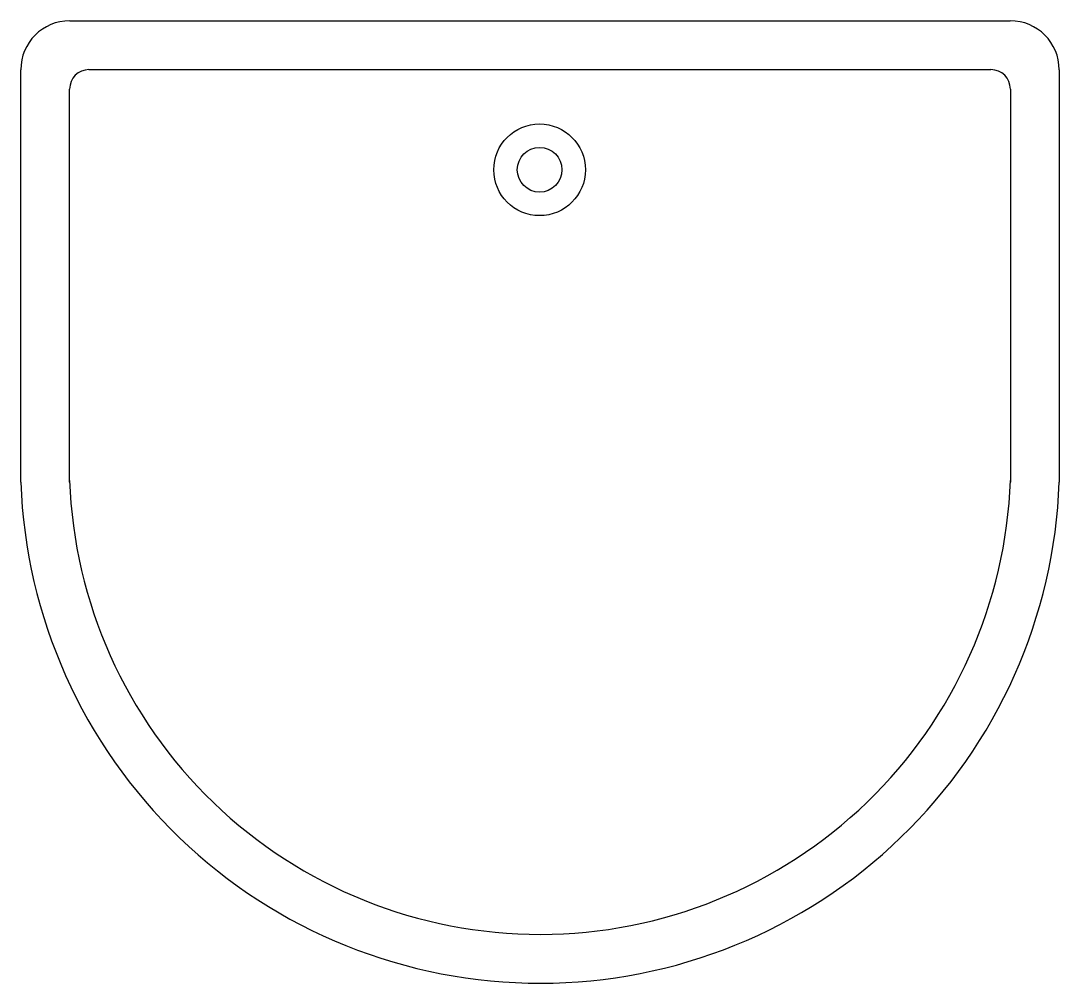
# Model space of a CAD drawing. Extents: x -844.143 to -843.633, y 498.711 to 499.184.
import ezdxf

# ---------------------------------------------------------------- set-up
doc = ezdxf.new("R2010")
doc.units = 0
doc.header["$LTSCALE"] = 50
doc.header["$MEASUREMENT"] = 0
doc.layers.add('A-PECAS', color=2, linetype='CONTINUOUS')

msp = doc.modelspace()

# ---------------------------------------------------------------- linework, layer by layer
at = {"layer": 'A-PECAS', "color": 2}
for p, q in [((-844.11861, 499.18384), (-843.6566, 499.18384)), ((-844.14268, 498.95718), (-844.14268, 499.15977)), ((-844.14268, 499.15977), (-844.14268, 499.15977)), ((-843.63253, 499.15977), (-843.63253, 498.95718))]:
    msp.add_line(p, q, dxfattribs=at)
at = {"layer": 'A-PECAS', "color": 1}
for p, q in [((-844.10916, 499.15984), (-843.88727, 499.15984)), ((-843.88727, 499.15984), (-843.66605, 499.15984)), ((-844.11868, 498.95718), (-844.11868, 499.15032)), ((-843.65653, 499.15032), (-843.65653, 498.95718))]:
    msp.add_line(p, q, dxfattribs=at)
at = {"layer": 'A-PECAS', "color": 2}
msp.add_lwpolyline([(-844.14268, 498.95718, 0.194406), (-844.06469, 498.78256, 0.194406), (-843.88727, 498.71114, 0.194066), (-843.71028, 498.78279, 0.194066), (-843.63253, 498.95718)], format="xyb", dxfattribs=at)
at = {"layer": 'A-PECAS', "color": 1}
msp.add_lwpolyline([(-844.11869, 498.95805, 0.194406), (-844.04803, 498.79984, 0.194406), (-843.8873, 498.73514, 0.194066), (-843.72696, 498.80005, 0.194066), (-843.65651, 498.95805, 0.194066)], format="xyb", dxfattribs=at)
for radius in [0.0225, 0.01098]:
    msp.add_circle((-843.8878, 499.11065), radius, dxfattribs=at)
at = {"layer": 'A-PECAS', "color": 2}
for centre, start, end in [((-844.11861, 499.15977), 90, 180), ((-843.6566, 499.15977), 0, 90)]:
    msp.add_arc(centre, 0.02407, start, end, dxfattribs=at)
at = {"layer": 'A-PECAS', "color": 1}
for centre, start, end in [((-844.10916, 499.15032), 90, 180), ((-843.66605, 499.15032), 0, 90)]:
    msp.add_arc(centre, 0.00952, start, end, dxfattribs=at)

doc.saveas('drawing.dxf')
